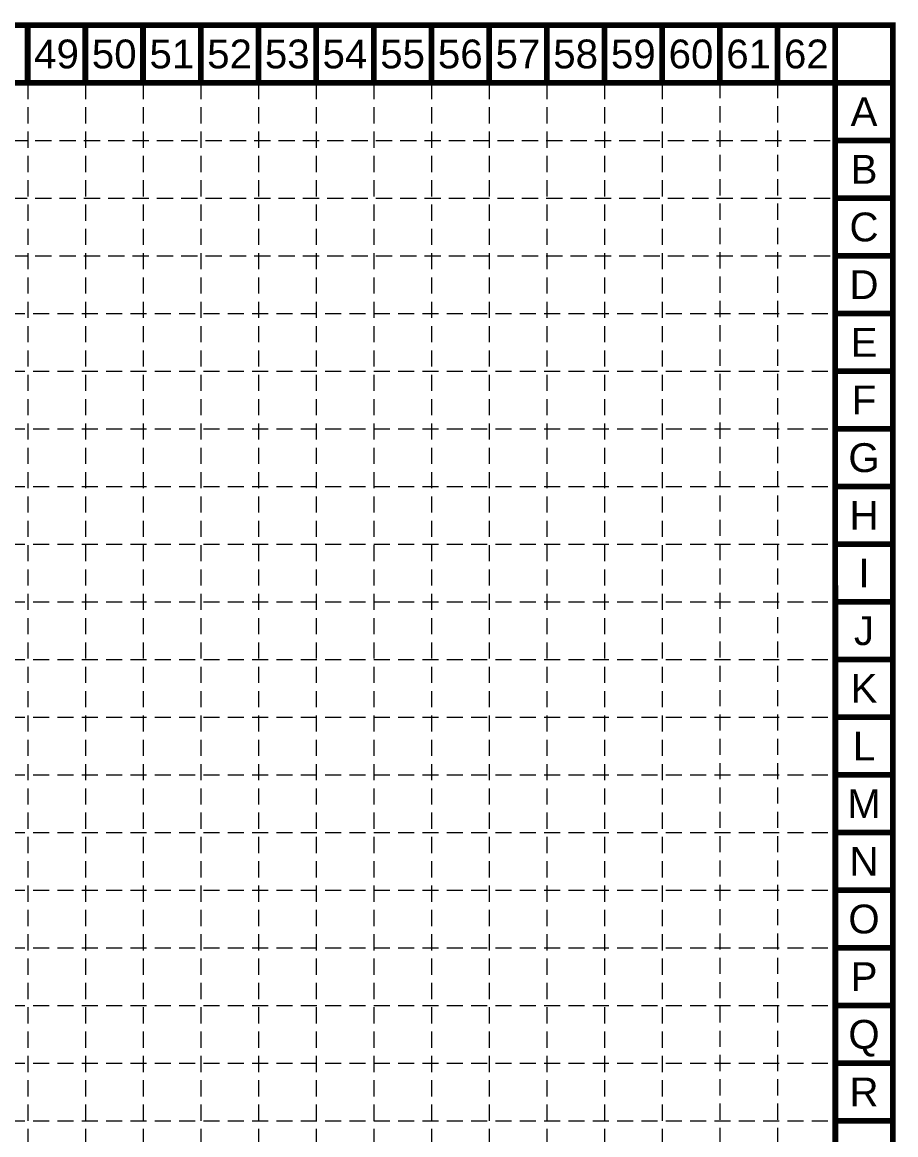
# Model space of a CAD drawing. Header units: feet. Extents: x 46644 to 49208, y 46045 to 47649.
# Drawn here: x 48602 to 49208, y 46877 to 47649 of the extents above; entities that cross this region are included whole.
import ezdxf
from ezdxf.enums import TextEntityAlignment as Align

# ---------------------------------------------------------------- set-up
doc = ezdxf.new("R2010")
doc.units = ezdxf.units.FT
doc.header["$MEASUREMENT"] = 0
doc.linetypes.add('HIDDEN', pattern=[0.375, 0.25, -0.125])
doc.layers.add('BASE', color=7, linetype='Continuous')
doc.layers.add('GRID', color=254, linetype='HIDDEN')
doc.styles.get("Standard").update_dxf_attribs({"font": 'ARIAL.TTF'})

msp = doc.modelspace()

# ---------------------------------------------------------------- linework, layer by layer
at = {"layer": 'BASE', "color": 9}
msp.add_line((49165.8, 47606.85), (49165.8, 46086.85), dxfattribs=at)
at = {"layer": 'BASE', "const_width": 4}
for points in [[(46645.8, 46046.85), (49205.8, 46046.85), (49205.8, 47646.85), (46645.8, 47646.85)], [(46685.72, 46086.84), (49165.91, 46086.77), (49165.86, 47606.87), (46686.22, 47606.92)]]:
    msp.add_lwpolyline(points, close=True, dxfattribs=at)
for points in [[(48605.8, 47606.85), (48605.8, 47646.85)], [(48645.8, 47606.85), (48645.8, 47646.85)], [(48685.8, 47606.85), (48685.8, 47646.85)], [(48725.8, 47606.85), (48725.8, 47646.85)], [(48765.8, 47606.85), (48765.8, 47646.85)], [(48805.8, 47606.85), (48805.8, 47646.85)], [(48845.8, 47606.85), (48845.8, 47646.85)], [(48885.8, 47606.85), (48885.8, 47646.85)], [(48925.8, 47606.85), (48925.8, 47646.85)], [(48965.8, 47606.85), (48965.8, 47646.85)], [(49005.8, 47606.85), (49005.8, 47646.85)], [(49045.8, 47606.85), (49045.8, 47646.85)], [(49085.8, 47606.85), (49085.8, 47646.85)], [(49125.8, 47606.85), (49125.8, 47646.85)], [(49165.8, 47606.85), (49165.8, 47646.85)], [(49205.8, 47606.85), (49205.8, 47646.85)], [(49205.8, 47606.85), (49165.8, 47606.85)], [(49205.8, 47566.85), (49165.8, 47566.85)], [(49205.8, 47526.85), (49165.8, 47526.85)], [(49205.8, 47486.85), (49165.8, 47486.85)], [(49205.8, 47446.85), (49165.8, 47446.85)], [(49205.8, 47406.85), (49165.8, 47406.85)], [(49205.8, 47366.85), (49165.8, 47366.85)], [(49205.8, 47326.85), (49165.8, 47326.85)], [(49205.8, 47286.85), (49165.8, 47286.85)], [(49205.8, 47246.85), (49165.8, 47246.85)], [(49205.8, 47206.85), (49165.8, 47206.85)], [(49205.8, 47166.85), (49165.8, 47166.85)], [(49205.8, 47126.85), (49165.8, 47126.85)], [(49205.8, 47086.85), (49165.8, 47086.85)], [(49205.8, 47046.85), (49165.8, 47046.85)], [(49205.8, 47006.85), (49165.8, 47006.85)], [(49205.8, 46966.85), (49165.8, 46966.85)], [(49205.8, 46926.85), (49165.8, 46926.85)], [(49205.8, 46886.85), (49165.8, 46886.85)]]:
    msp.add_lwpolyline(points, dxfattribs=at)
at = {"layer": 'GRID', "color": 252, "linetype": 'HIDDEN', "lineweight": 0, "ltscale": 45}
for p, q in [((48605.8, 47606.85), (48605.8, 46206.68)), ((48645.8, 47606.85), (48645.8, 46206.68)), ((48685.8, 47606.85), (48685.8, 46206.68)), ((48725.8, 47606.85), (48725.8, 46206.68)), ((48765.8, 47606.85), (48765.8, 46206.68)), ((48805.8, 47606.85), (48805.8, 46206.68)), ((48845.8, 47606.85), (48845.8, 46206.68)), ((48885.8, 47606.85), (48885.8, 46206.68)), ((48925.8, 47606.85), (48925.8, 46206.68)), ((48965.8, 47606.85), (48965.8, 46206.68)), ((49005.8, 47606.85), (49005.8, 46206.68)), ((49045.8, 47606.85), (49045.8, 46206.68)), ((49085.73, 47607.51), (49085.73, 46206.68)), ((49125.73, 47607.51), (49125.73, 46206.68)), ((46687.28, 47566.72), (49167.28, 47566.72)), ((46687.28, 47526.72), (49167.28, 47526.72)), ((46687.28, 47486.72), (49167.28, 47486.72)), ((46685.8, 47446.85), (49165.8, 47446.85)), ((46685.8, 47406.85), (49165.8, 47406.85)), ((46685.8, 47366.85), (49165.8, 47366.85)), ((46685.8, 47326.85), (49165.8, 47326.85)), ((46685.8, 47286.85), (49165.8, 47286.85)), ((46685.8, 47246.85), (49165.8, 47246.85)), ((46685.8, 47206.85), (49165.8, 47206.85)), ((46685.8, 47166.85), (49165.8, 47166.85)), ((46685.8, 47126.85), (49165.8, 47126.85)), ((46685.8, 47086.85), (49165.8, 47086.85)), ((46685.8, 47046.85), (49165.8, 47046.85)), ((46685.8, 47006.85), (49165.8, 47006.85)), ((46685.8, 46966.85), (49165.8, 46966.85)), ((46685.8, 46926.85), (49165.8, 46926.85)), ((46685.8, 46886.85), (49165.8, 46886.85))]:
    msp.add_line(p, q, dxfattribs=at)

# ---------------------------------------------------------------- texts
at = {"layer": 'BASE'}
for s, p in [('49', (48625.8, 47626.85)), ('50', (48665.8, 47626.85)), ('51', (48705.8, 47626.85)), ('52', (48745.8, 47626.85)), ('53', (48785.8, 47626.85)), ('54', (48825.8, 47626.85)), ('55', (48865.8, 47626.85)), ('56', (48905.8, 47626.85)), ('57', (48945.8, 47626.85)), ('58', (48985.8, 47626.85)), ('59', (49025.8, 47626.85)), ('60', (49065.8, 47626.85)), ('61', (49105.8, 47626.85)), ('62', (49145.8, 47626.85)), ('A', (49185.8, 47586.85)), ('B', (49185.8, 47546.85)), ('C', (49185.8, 47506.85)), ('D', (49185.8, 47466.85)), ('E', (49185.8, 47426.85)), ('F', (49185.8, 47386.85)), ('G', (49185.8, 47346.85)), ('H', (49185.8, 47306.85)), ('I', (49185.8, 47266.85)), ('J', (49185.8, 47226.85)), ('K', (49185.8, 47186.85)), ('L', (49185.8, 47146.85)), ('M', (49185.8, 47106.85)), ('N', (49185.8, 47066.85)), ('O', (49185.8, 47026.85)), ('P', (49185.8, 46986.85)), ('Q', (49185.8, 46946.85)), ('R', (49185.8, 46906.85))]:
    msp.add_text(s, height=20, dxfattribs=at).set_placement(p, align=Align.MIDDLE_CENTER)

doc.saveas('drawing.dxf')
